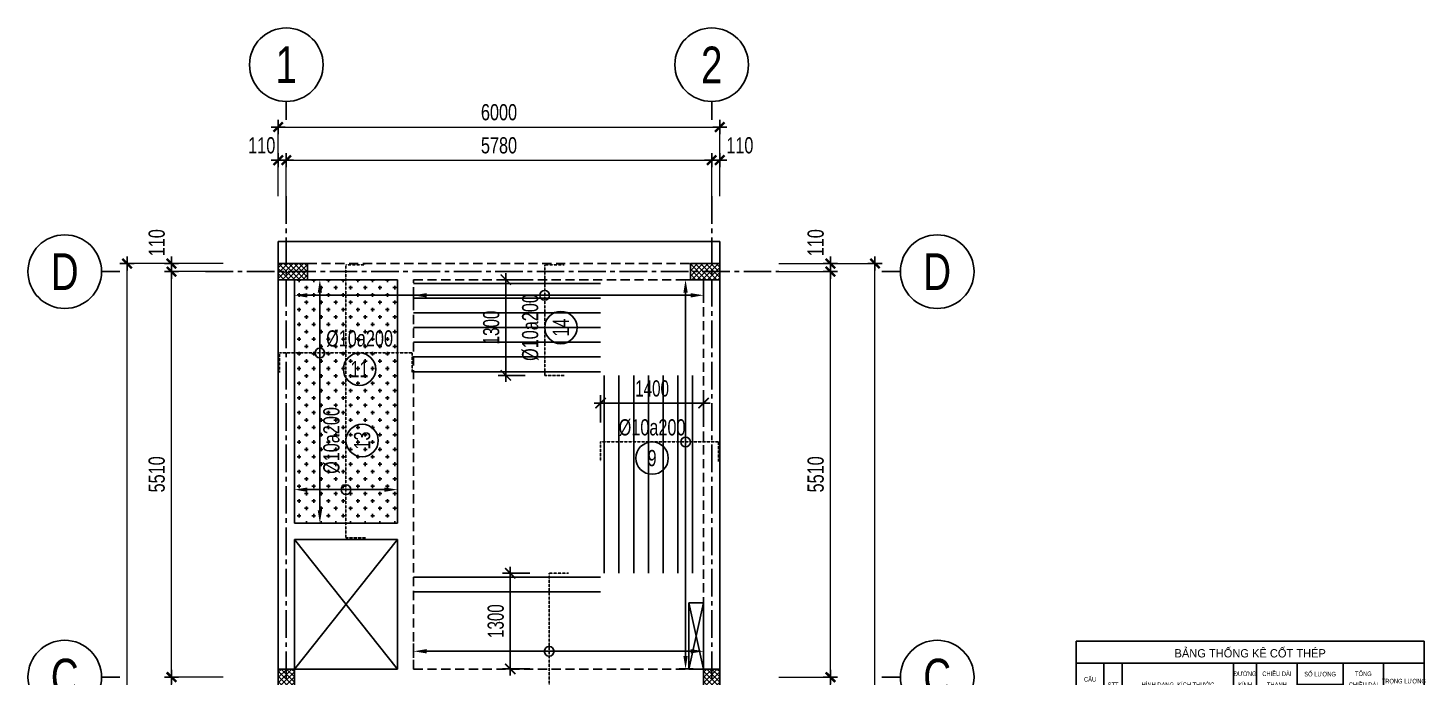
# Model space of a CAD drawing. Header units: inches. Extents: x -3538 to 66114, y -2541134 to 4288.
# Drawn here: x 15742 to 34711, y -2527593 to -2518772 of the extents above; entities that cross this region are included whole.
import ezdxf
from ezdxf.enums import TextEntityAlignment as Align

# ---------------------------------------------------------------- set-up
doc = ezdxf.new("R2010")
doc.units = ezdxf.units.IN
doc.header["$MEASUREMENT"] = 0
for name, pattern in [('HIDDEN', [0.375, 0.25, -0.125]), ('Xref Grid (A1)$0$CENTER2', [1.125, 0.75, -0.125, 0.125, -0.125]), ('Xref Structure Plan 2 (A1)$0$HIDDEN', [0.375, 0.25, -0.125])]:
    doc.linetypes.add(name, pattern=pattern)
doc.layers.get('DEFPOINTS').update_dxf_attribs({"color": 87})
for name, color, linetype in [('KCS_BORDER', 2, 'Continuous'), ('KCS_CHI', 8, 'Continuous'), ('KCS_DIM', 8, 'Continuous'), ('KCS_SOTHEP_CIRCLE', 1, 'Continuous'), ('KCS_SOTHEP_TEXT', 2, 'Continuous'), ('KCS_STEEL_TOP', 4, 'HIDDEN'), ('KCS_TEXT', 7, 'Continuous'), ('KCS_TEXT_TK', 2, 'Continuous'), ('KCS_THONGKE', 5, 'Continuous'), ('Xref Column Plan 1 (A1)$0$$0$09.COLUMN', 4, 'Continuous'), ('Xref Column Plan 1 (A1)$0$10.HATCH', 9, 'Continuous'), ('Xref Grid (A1)$0$01.AXIS', 160, 'Xref Grid (A1)$0$CENTER2'), ('Xref Grid (A1)$0$02.DIM', 8, 'Continuous'), ('Xref Structure Plan 2 (A1)$0$03.BORDER', 3, 'Continuous'), ('Xref Structure Plan 2 (A1)$0$04.HIDDEN', 8, 'Xref Structure Plan 2 (A1)$0$HIDDEN'), ('Xref Structure Plan 2 (A1)$0$10.HATCH', 9, 'Continuous'), ('Xref Structure Plan 2 (A1)$0$11.NOTE', 8, 'Continuous'), ('Xref Structure Plan 2 (A1)$0$13.BEAM', 8, 'Continuous')]:
    doc.layers.add(name, color=color, linetype=linetype)
doc.layers.add('Xref Column Plan 1 (A1)$0$KHUNGTEN', color=7, linetype='Continuous', lineweight=20)
doc.layers.add('Xref Structure Plan 2 (A1)$0$KHUNGTEN', color=7, linetype='Continuous', lineweight=20)
doc.styles.add('KCS_BIGTEXT', font='3t-unicode.shx', dxfattribs={"width": 0.75})
doc.styles.add('KCS_SMTEXT', font='3t-unicode.shx', dxfattribs={"width": 0.7})
doc.styles.add('Xref Grid (A1)$0$BIGTEXT', font='arial.ttf', dxfattribs={"width": 0.8})
doc.styles.add('Xref Grid (A1)$0$SMTEXT', font='3t-unicode.shx', dxfattribs={"width": 0.75})
doc.dimstyles.new('KCS_DIM88', dxfattribs={"dimscale": 88, "dimtxt": 2.5, "dimasz": 1.6, "dimexe": 1.2, "dimexo": 0, "dimgap": 1, "dimtad": 1, "dimdec": 0, "dimzin": 0, "dimdsep": 46, "dimtxsty": 'KCS_SMTEXT', "dimblk": 'ARCHTICK', "dimcen": 0, "dimdle": 1, "dimclrd": 8, "dimclre": 8, "dimclrt": 7, "dimadec": 0, "dimazin": 0, "dimtfac": 1, "dimtdec": 0, "dimtix": 1, "dimtmove": 2, "dimatfit": 3, "dimfxl": 1, "dimtolj": 1, "dimtzin": 0, "dimarcsym": 0})
doc.dimstyles.new('KCS_DIM88_LE', dxfattribs={"dimscale": 88, "dimtxt": 0.001, "dimasz": 2, "dimexe": 1.2, "dimexo": 0, "dimgap": 1, "dimtad": 1, "dimdec": 0, "dimzin": 0, "dimdsep": 46, "dimtxsty": 'KCS_SMTEXT', "dimcen": 0, "dimdle": 1, "dimclrd": 256, "dimclre": 256, "dimclrt": 2, "dimadec": 0, "dimazin": 0, "dimtfac": 1, "dimtdec": 0, "dimtix": 1, "dimtmove": 2, "dimatfit": 3, "dimfxl": 1, "dimtolj": 1, "dimtzin": 0, "dimarcsym": 0})
doc.dimstyles.new('Xref Grid (A1)$0$X1', dxfattribs={"dimtxt": 220, "dimasz": 0.8, "dimexe": 0, "dimexo": 0, "dimgap": 90, "dimtad": 1, "dimdec": 0, "dimzin": 13, "dimdsep": 46, "dimtxsty": 'Xref Grid (A1)$0$SMTEXT', "dimblk1": 'Xref Grid (A1)$0$CHEO', "dimblk2": 'Xref Grid (A1)$0$CHEO', "dimsah": 1, "dimcen": 0, "dimclrd": 256, "dimclre": 256, "dimclrt": 2, "dimadec": 0, "dimazin": 0, "dimtfac": 1, "dimtdec": 0, "dimtix": 1, "dimtmove": 2, "dimatfit": 3, "dimldrblk": 'Xref Grid (A1)$0$CHEO', "dimfxl": 1, "dimtolj": 1, "dimtzin": 13, "dimarcsym": 0})

# ---------------------------------------------------------------- blocks, each defined once
blk = doc.blocks.new('THONGKE_TITLE')
at = {"layer": 'KCS_TEXT_TK'}
for p, q in [((0, -35), (0, 0)), ((0, 0), (189, 0)), ((189, 0), (189, -35)), ((0, -12), (189, -12)), ((15, -35), (15, -12)), ((25, -35), (25, -12)), ((85.5, -12), (85.5, -35)), ((98, -12), (98, -35)), ((120, -12), (120, -35)), ((145, -12), (145, -35)), ((167, -12), (167, -35)), ((120, -23.56), (145, -23.56)), ((132.5, -23.56), (132.5, -35)), ((0, -35), (189, -35))]:
    blk.add_line(p, q, dxfattribs=at)
at = {"layer": 'KCS_TEXT_TK', "color": 4, "style": 'KCS_BIGTEXT'}
blk.add_text('BẢNG THỐNG KÊ CỐT THÉP', height=4.5, dxfattribs=at).set_placement((94.5, -6), align=Align.MIDDLE)
at = {"layer": 'KCS_TEXT_TK', "style": 'KCS_SMTEXT', "width": 0.75}
for s, p in [('CẤU', (7.5, -22.06)), ('STT', (20, -25.01)), ('HÌNH DẠNG, KÍCH THƯỚC', (55.25, -25.01)), ('ĐƯỜNG', (91.75, -19.04)), ('KÍNH', (91.75, -25.01)), ('CHIỀU DÀI', (109, -19.04)), ('THANH', (109, -25.01)), ('SỐ LƯỢNG', (132.5, -19.22)), ('CHIỀU DÀI', (156, -25.01)), ('TỔNG', (156, -19.04)), ('TRỌNG LƯỢNG', (178, -23.03)), ('KIỆN', (7.5, -27.84)), ('(mm)', (91.75, -31.24)), ('(mm)', (109, -31.24)), ('1 CK', (126.25, -30.79)), ('T. BỘ', (138.75, -30.79)), ('(m)', (156, -31.24)), ('(kG)', (178, -28.08))]:
    blk.add_text(s, height=2.5, dxfattribs=at).set_placement(p, align=Align.CENTER)
blk = doc.blocks.new('Xref Grid (A1)$0$CHEO')
at = {"layer": 'Xref Grid (A1)$0$02.DIM'}
for points in [[(-121, 0), (121, 0)], [(0, 121), (0, -121)]]:
    blk.add_lwpolyline(points, dxfattribs=at)
at = {"layer": 'Xref Grid (A1)$0$02.DIM', "const_width": 40}
blk.add_lwpolyline([(80, 80), (-80, -81)], dxfattribs=at)
blk = doc.blocks.new('*D132')
at = {"layer": 'DEFPOINTS', "color": 0, "transparency": 16777216}
for p in [(-1560, 9270), (-859, 9270), (-859, 4500)]:
    blk.add_point(p, dxfattribs=at)
at = {"layer": 'Xref Grid (A1)$0$02.DIM', "lineweight": -2, "transparency": 16777216}
for p, q in [((-859, 9270), (-1560, 9270)), ((-1560, 4501), (-1560, 9269)), ((-859, 4500), (-1560, 4500))]:
    blk.add_line(p, q, dxfattribs=at)
at = {"layer": 'Xref Grid (A1)$0$02.DIM', "lineweight": -2, "transparency": 16777216, "xscale": 0.8, "yscale": 0.8, "zscale": 0.8}
for p, rotation in [((-1560, 9270), 90), ((-1560, 4500), 270)]:
    blk.add_blockref('Xref Grid (A1)$0$CHEO', p, dxfattribs=dict(at, rotation=rotation))
at = {"layer": 'Xref Grid (A1)$0$02.DIM', "color": 2, "transparency": 16777216, "insert": (-1760, 6885), "char_height": 220, "attachment_point": 5, "rotation": 90, "style": 'Xref Grid (A1)$0$SMTEXT'}
blk.add_mtext('\\A1;4770', dxfattribs=at)
blk = doc.blocks.new('*D133')
at = {"layer": 'DEFPOINTS', "color": 0, "transparency": 16777216}
for p in [(-1560, 14780), (-859, 14780), (-859, 9270)]:
    blk.add_point(p, dxfattribs=at)
at = {"layer": 'Xref Grid (A1)$0$02.DIM', "lineweight": -2, "transparency": 16777216}
for p, q in [((-859, 14780), (-1560, 14780)), ((-1560, 9271), (-1560, 14779)), ((-859, 9270), (-1560, 9270))]:
    blk.add_line(p, q, dxfattribs=at)
at = {"layer": 'Xref Grid (A1)$0$02.DIM', "lineweight": -2, "transparency": 16777216, "xscale": 0.8, "yscale": 0.8, "zscale": 0.8}
for p, rotation in [((-1560, 14780), 90), ((-1560, 9270), 270)]:
    blk.add_blockref('Xref Grid (A1)$0$CHEO', p, dxfattribs=dict(at, rotation=rotation))
at = {"layer": 'Xref Grid (A1)$0$02.DIM', "color": 2, "transparency": 16777216, "insert": (-1760, 12025), "char_height": 220, "attachment_point": 5, "rotation": 90, "style": 'Xref Grid (A1)$0$SMTEXT'}
blk.add_mtext('\\A1;5510', dxfattribs=at)
blk = doc.blocks.new('*D135')
at = {"layer": 'DEFPOINTS', "color": 0, "transparency": 16777216}
for p in [(-2163, 14890), (-859, 14890), (-859, -110)]:
    blk.add_point(p, dxfattribs=at)
at = {"layer": 'Xref Grid (A1)$0$02.DIM', "lineweight": -2, "transparency": 16777216}
for p, q in [((-859, 14890), (-2163, 14890)), ((-2163, -110), (-2163, 14889)), ((-859, -110), (-2163, -110))]:
    blk.add_line(p, q, dxfattribs=at)
at = {"layer": 'Xref Grid (A1)$0$02.DIM', "lineweight": -2, "transparency": 16777216, "xscale": 0.8, "yscale": 0.8, "zscale": 0.8}
for p, rotation in [((-2163, 14890), 90), ((-2163, -110), 270)]:
    blk.add_blockref('Xref Grid (A1)$0$CHEO', p, dxfattribs=dict(at, rotation=rotation))
at = {"layer": 'Xref Grid (A1)$0$02.DIM', "color": 2, "transparency": 16777216, "insert": (-2363, 7390), "char_height": 220, "attachment_point": 5, "rotation": 90, "style": 'Xref Grid (A1)$0$SMTEXT'}
blk.add_mtext('\\A1;15000', dxfattribs=at)
blk = doc.blocks.new('*D139')
at = {"layer": 'DEFPOINTS', "color": 0, "transparency": 16777216}
for p in [(-1560, 14890), (-859, 14890), (-859, 14780)]:
    blk.add_point(p, dxfattribs=at)
at = {"layer": 'Xref Grid (A1)$0$02.DIM', "lineweight": -2, "transparency": 16777216}
for p, q in [((-1560, 14891), (-1560, 14892)), ((-859, 14890), (-1560, 14890)), ((-1560, 14780), (-1560, 14890)), ((-859, 14780), (-1560, 14780)), ((-1560, 14779), (-1560, 14778))]:
    blk.add_line(p, q, dxfattribs=at)
at = {"layer": 'Xref Grid (A1)$0$02.DIM', "lineweight": -2, "transparency": 16777216, "xscale": 0.8, "yscale": 0.8, "zscale": 0.8}
for p, rotation in [((-1560, 14890), 270), ((-1560, 14780), 90)]:
    blk.add_blockref('Xref Grid (A1)$0$CHEO', p, dxfattribs=dict(at, rotation=rotation))
at = {"layer": 'Xref Grid (A1)$0$02.DIM', "color": 2, "transparency": 16777216, "insert": (-1760, 15173), "char_height": 220, "attachment_point": 5, "rotation": 90, "style": 'Xref Grid (A1)$0$SMTEXT'}
blk.add_mtext('\\A1;110', dxfattribs=at)
blk = doc.blocks.new('Xref Grid (A1)$0$_Axis name')
at = {"layer": 'Xref Grid (A1)$0$02.DIM'}
blk.add_line((0, 2.5), (0, 0), dxfattribs=at)
blk.add_circle((0, 7.5), 5, dxfattribs=at)
at = {"layer": 'Xref Grid (A1)$0$02.DIM', "style": 'Xref Grid (A1)$0$BIGTEXT', "width": 0.75}
blk.add_attdef('.', text='', height=5, dxfattribs=at).set_placement((0, 7.5), align=Align.MIDDLE)
blk = doc.blocks.new('*D141')
at = {"layer": 'DEFPOINTS', "color": 0, "transparency": 16777216}
for p in [(6693, 9270), (7393, 9270), (6693, 4500)]:
    blk.add_point(p, dxfattribs=at)
at = {"layer": 'Xref Grid (A1)$0$02.DIM', "lineweight": -2, "transparency": 16777216}
for p, q in [((6693, 9270), (7393, 9270)), ((7393, 4501), (7393, 9269)), ((6693, 4500), (7393, 4500))]:
    blk.add_line(p, q, dxfattribs=at)
at = {"layer": 'Xref Grid (A1)$0$02.DIM', "lineweight": -2, "transparency": 16777216, "xscale": 0.8, "yscale": 0.8, "zscale": 0.8}
for p, rotation in [((7393, 9270), 90), ((7393, 4500), 270)]:
    blk.add_blockref('Xref Grid (A1)$0$CHEO', p, dxfattribs=dict(at, rotation=rotation))
at = {"layer": 'Xref Grid (A1)$0$02.DIM', "color": 2, "transparency": 16777216, "insert": (7193, 6885), "char_height": 220, "attachment_point": 5, "rotation": 90, "style": 'Xref Grid (A1)$0$SMTEXT'}
blk.add_mtext('\\A1;4770', dxfattribs=at)
blk = doc.blocks.new('*D142')
at = {"layer": 'DEFPOINTS', "color": 0, "transparency": 16777216}
for p in [(6773, 14780), (7393, 14780), (6693, 9270)]:
    blk.add_point(p, dxfattribs=at)
at = {"layer": 'Xref Grid (A1)$0$02.DIM', "lineweight": -2, "transparency": 16777216}
for p, q in [((6773, 14780), (7393, 14780)), ((7393, 9271), (7393, 14779)), ((6693, 9270), (7393, 9270))]:
    blk.add_line(p, q, dxfattribs=at)
at = {"layer": 'Xref Grid (A1)$0$02.DIM', "lineweight": -2, "transparency": 16777216, "xscale": 0.8, "yscale": 0.8, "zscale": 0.8}
for p, rotation in [((7393, 14780), 90), ((7393, 9270), 270)]:
    blk.add_blockref('Xref Grid (A1)$0$CHEO', p, dxfattribs=dict(at, rotation=rotation))
at = {"layer": 'Xref Grid (A1)$0$02.DIM', "color": 2, "transparency": 16777216, "insert": (7193, 12025), "char_height": 220, "attachment_point": 5, "rotation": 90, "style": 'Xref Grid (A1)$0$SMTEXT'}
blk.add_mtext('\\A1;5510', dxfattribs=at)
blk = doc.blocks.new('*D143')
at = {"layer": 'DEFPOINTS', "color": 0, "transparency": 16777216}
for p in [(6773, 14890), (7997, 14890), (6693, -110)]:
    blk.add_point(p, dxfattribs=at)
at = {"layer": 'Xref Grid (A1)$0$02.DIM', "lineweight": -2, "transparency": 16777216}
for p, q in [((6773, 14890), (7997, 14890)), ((7997, -109), (7997, 14889)), ((6693, -110), (7997, -110))]:
    blk.add_line(p, q, dxfattribs=at)
at = {"layer": 'Xref Grid (A1)$0$02.DIM', "lineweight": -2, "transparency": 16777216, "xscale": 0.8, "yscale": 0.8, "zscale": 0.8}
for p, rotation in [((7997, 14890), 90), ((7997, -110), 270)]:
    blk.add_blockref('Xref Grid (A1)$0$CHEO', p, dxfattribs=dict(at, rotation=rotation))
at = {"layer": 'Xref Grid (A1)$0$02.DIM', "color": 2, "transparency": 16777216, "insert": (7797, 7390), "char_height": 220, "attachment_point": 5, "rotation": 90, "style": 'Xref Grid (A1)$0$SMTEXT'}
blk.add_mtext('\\A1;15000', dxfattribs=at)
blk = doc.blocks.new('*D144')
at = {"layer": 'DEFPOINTS', "color": 0, "transparency": 16777216}
for p in [(6693, 14890), (7393, 14890), (6693, 14780)]:
    blk.add_point(p, dxfattribs=at)
at = {"layer": 'Xref Grid (A1)$0$02.DIM', "lineweight": -2, "transparency": 16777216}
for p, q in [((6693, 14890), (7393, 14890)), ((7393, 14891), (7393, 14892)), ((7393, 14780), (7393, 14890)), ((6693, 14780), (7393, 14780)), ((7393, 14779), (7393, 14778))]:
    blk.add_line(p, q, dxfattribs=at)
at = {"layer": 'Xref Grid (A1)$0$02.DIM', "lineweight": -2, "transparency": 16777216, "xscale": 0.8, "yscale": 0.8, "zscale": 0.8}
for p, rotation in [((7393, 14890), 270), ((7393, 14780), 90)]:
    blk.add_blockref('Xref Grid (A1)$0$CHEO', p, dxfattribs=dict(at, rotation=rotation))
at = {"layer": 'Xref Grid (A1)$0$02.DIM', "color": 2, "transparency": 16777216, "insert": (7193, 15173), "char_height": 220, "attachment_point": 5, "rotation": 90, "style": 'Xref Grid (A1)$0$SMTEXT'}
blk.add_mtext('\\A1;110', dxfattribs=at)
blk = doc.blocks.new('*D145')
at = {"layer": 'DEFPOINTS', "color": 0, "transparency": 16777216}
for p in [(5780, 16295), (0, 15804), (5780, 15804)]:
    blk.add_point(p, dxfattribs=at)
at = {"layer": 'Xref Grid (A1)$0$02.DIM', "lineweight": -2, "transparency": 16777216}
for p, q in [((0, 15804), (0, 16295)), ((1, 16295), (5779, 16295)), ((5780, 15804), (5780, 16295))]:
    blk.add_line(p, q, dxfattribs=at)
at = {"layer": 'Xref Grid (A1)$0$02.DIM', "lineweight": -2, "transparency": 16777216, "xscale": 0.8, "yscale": 0.8, "zscale": 0.8, "rotation": 180}
blk.add_blockref('Xref Grid (A1)$0$CHEO', (0, 16295), dxfattribs=at)
at = {"layer": 'Xref Grid (A1)$0$02.DIM', "lineweight": -2, "transparency": 16777216, "xscale": 0.8, "yscale": 0.8, "zscale": 0.8}
blk.add_blockref('Xref Grid (A1)$0$CHEO', (5780, 16295), dxfattribs=at)
at = {"layer": 'Xref Grid (A1)$0$02.DIM', "color": 2, "transparency": 16777216, "insert": (2890, 16495), "char_height": 220, "attachment_point": 5, "style": 'Xref Grid (A1)$0$SMTEXT'}
blk.add_mtext('\\A1;5780', dxfattribs=at)
blk = doc.blocks.new('*D146')
at = {"layer": 'DEFPOINTS', "color": 0, "transparency": 16777216}
for p in [(-110, 16295), (-110, 15804), (0, 15804)]:
    blk.add_point(p, dxfattribs=at)
at = {"layer": 'Xref Grid (A1)$0$02.DIM', "lineweight": -2, "transparency": 16777216}
for p, q in [((-111, 16295), (-112, 16295)), ((-110, 15804), (-110, 16295)), ((0, 16295), (-110, 16295)), ((0, 15804), (0, 16295)), ((1, 16295), (2, 16295))]:
    blk.add_line(p, q, dxfattribs=at)
at = {"layer": 'Xref Grid (A1)$0$02.DIM', "lineweight": -2, "transparency": 16777216, "xscale": 0.8, "yscale": 0.8, "zscale": 0.8}
blk.add_blockref('Xref Grid (A1)$0$CHEO', (-110, 16295), dxfattribs=at)
at = {"layer": 'Xref Grid (A1)$0$02.DIM', "lineweight": -2, "transparency": 16777216, "xscale": 0.8, "yscale": 0.8, "zscale": 0.8, "rotation": 180}
blk.add_blockref('Xref Grid (A1)$0$CHEO', (0, 16295), dxfattribs=at)
at = {"layer": 'Xref Grid (A1)$0$02.DIM', "color": 2, "transparency": 16777216, "insert": (-333, 16495), "char_height": 220, "attachment_point": 5, "style": 'Xref Grid (A1)$0$SMTEXT'}
blk.add_mtext('\\A1;110', dxfattribs=at)
blk = doc.blocks.new('*D147')
at = {"layer": 'DEFPOINTS', "color": 0, "transparency": 16777216}
for p in [(5890, 16295), (5780, 15804), (5890, 15804)]:
    blk.add_point(p, dxfattribs=at)
at = {"layer": 'Xref Grid (A1)$0$02.DIM', "lineweight": -2, "transparency": 16777216}
for p, q in [((5779, 16295), (5778, 16295)), ((5780, 15804), (5780, 16295)), ((5780, 16295), (5890, 16295)), ((5890, 15804), (5890, 16295)), ((5891, 16295), (5892, 16295))]:
    blk.add_line(p, q, dxfattribs=at)
at = {"layer": 'Xref Grid (A1)$0$02.DIM', "lineweight": -2, "transparency": 16777216, "xscale": 0.8, "yscale": 0.8, "zscale": 0.8}
blk.add_blockref('Xref Grid (A1)$0$CHEO', (5780, 16295), dxfattribs=at)
at = {"layer": 'Xref Grid (A1)$0$02.DIM', "lineweight": -2, "transparency": 16777216, "xscale": 0.8, "yscale": 0.8, "zscale": 0.8, "rotation": 180}
blk.add_blockref('Xref Grid (A1)$0$CHEO', (5890, 16295), dxfattribs=at)
at = {"layer": 'Xref Grid (A1)$0$02.DIM', "color": 2, "transparency": 16777216, "insert": (6162, 16495), "char_height": 220, "attachment_point": 5, "style": 'Xref Grid (A1)$0$SMTEXT'}
blk.add_mtext('\\A1;110', dxfattribs=at)
blk = doc.blocks.new('*D148')
at = {"layer": 'DEFPOINTS', "color": 0, "transparency": 16777216}
for p in [(5890, 16745), (-110, 15804), (5890, 15804)]:
    blk.add_point(p, dxfattribs=at)
at = {"layer": 'Xref Grid (A1)$0$02.DIM', "lineweight": -2, "transparency": 16777216}
for p, q in [((-110, 15804), (-110, 16745)), ((-109, 16745), (5889, 16745)), ((5890, 15804), (5890, 16745))]:
    blk.add_line(p, q, dxfattribs=at)
at = {"layer": 'Xref Grid (A1)$0$02.DIM', "lineweight": -2, "transparency": 16777216, "xscale": 0.8, "yscale": 0.8, "zscale": 0.8, "rotation": 180}
blk.add_blockref('Xref Grid (A1)$0$CHEO', (-110, 16745), dxfattribs=at)
at = {"layer": 'Xref Grid (A1)$0$02.DIM', "lineweight": -2, "transparency": 16777216, "xscale": 0.8, "yscale": 0.8, "zscale": 0.8}
blk.add_blockref('Xref Grid (A1)$0$CHEO', (5890, 16745), dxfattribs=at)
at = {"layer": 'Xref Grid (A1)$0$02.DIM', "color": 2, "transparency": 16777216, "insert": (2890, 16945), "char_height": 220, "attachment_point": 5, "style": 'Xref Grid (A1)$0$SMTEXT'}
blk.add_mtext('\\A1;6000', dxfattribs=at)
blk = doc.blocks.new('*D205')
at = {"layer": 'DEFPOINTS', "color": 0, "transparency": 16777216}
for p in [(19620, -2522193), (19620, -2525503), (19708, -2525503)]:
    blk.add_point(p, dxfattribs=at)
at = {"layer": 'KCS_DIM', "lineweight": -2, "transparency": 16777216}
for p, q in [((19620, -2522193), (19814, -2522193)), ((19708, -2522369), (19708, -2525327)), ((19620, -2525503), (19814, -2525503))]:
    blk.add_line(p, q, dxfattribs=at)
at = {"layer": 'KCS_DIM', "transparency": 16777216}
for points in [[(19679, -2522369), (19737, -2522369), (19708, -2522193)], [(19679, -2525327), (19737, -2525327), (19708, -2525503)]]:
    blk.add_solid(points, dxfattribs=at)
at = {"layer": 'KCS_DIM', "color": 2, "transparency": 16777216, "insert": (19620, -2523848), "char_height": 0.088, "attachment_point": 5, "rotation": 90, "style": 'KCS_SMTEXT'}
blk.add_mtext('\\A1;3310', dxfattribs=at)
blk = doc.blocks.new('_ArchTick')
at = {"color": 0, "linetype": 'ByBlock', "const_width": 0.15}
blk.add_lwpolyline([(-0.5, -0.5), (0.5, 0.5)], dxfattribs=at)
blk = doc.blocks.new('*D206')
at = {"layer": 'DEFPOINTS', "color": 0, "transparency": 16777216}
for p in [(23522, -2523870), (23522, -2524134), (24922, -2524134)]:
    blk.add_point(p, dxfattribs=at)
at = {"layer": 'KCS_DIM', "color": 8, "lineweight": -2, "transparency": 16777216}
for p, q in [((23522, -2524134), (23522, -2523764)), ((24922, -2524134), (24922, -2523764)), ((25010, -2523870), (23434, -2523870))]:
    blk.add_line(p, q, dxfattribs=at)
at = {"layer": 'KCS_DIM', "color": 8, "lineweight": -2, "transparency": 16777216, "xscale": 140.8, "yscale": 140.8, "zscale": 140.8, "rotation": 180}
blk.add_blockref('_ArchTick', (23522, -2523870), dxfattribs=at)
at = {"layer": 'KCS_DIM', "color": 8, "lineweight": -2, "transparency": 16777216, "xscale": 140.8, "yscale": 140.8, "zscale": 140.8}
blk.add_blockref('_ArchTick', (24922, -2523870), dxfattribs=at)
at = {"layer": 'KCS_DIM', "color": 7, "transparency": 16777216, "insert": (24222, -2523672), "char_height": 220, "attachment_point": 5, "style": 'KCS_SMTEXT'}
blk.add_mtext('\\A1;1400', dxfattribs=at)
blk = doc.blocks.new('*D207')
at = {"layer": 'DEFPOINTS', "color": 0, "transparency": 16777216}
for p in [(24589, -2522193), (24589, -2527483), (24677, -2527483)]:
    blk.add_point(p, dxfattribs=at)
at = {"layer": 'KCS_DIM', "lineweight": -2, "transparency": 16777216}
for p, q in [((24589, -2522193), (24782, -2522193)), ((24677, -2522369), (24677, -2527307)), ((24589, -2527483), (24782, -2527483))]:
    blk.add_line(p, q, dxfattribs=at)
at = {"layer": 'KCS_DIM', "transparency": 16777216}
for points in [[(24647, -2522369), (24706, -2522369), (24677, -2522193)], [(24647, -2527307), (24706, -2527307), (24677, -2527483)]]:
    blk.add_solid(points, dxfattribs=at)
at = {"layer": 'KCS_DIM', "color": 2, "transparency": 16777216, "insert": (24589, -2524838), "char_height": 0.088, "attachment_point": 5, "rotation": 90, "style": 'KCS_SMTEXT'}
blk.add_mtext('\\A1;5290', dxfattribs=at)
blk = doc.blocks.new('*D198')
at = {"layer": 'DEFPOINTS', "color": 0, "transparency": 16777216}
for p in [(24922, -2522405), (19362, -2522493), (24922, -2522493)]:
    blk.add_point(p, dxfattribs=at)
at = {"layer": 'KCS_DIM', "lineweight": -2, "transparency": 16777216}
for p, q in [((19362, -2522493), (19362, -2522300)), ((19538, -2522405), (24746, -2522405)), ((24922, -2522493), (24922, -2522300))]:
    blk.add_line(p, q, dxfattribs=at)
at = {"layer": 'KCS_DIM', "transparency": 16777216}
for points in [[(19538, -2522376), (19538, -2522435), (19362, -2522405)], [(24746, -2522376), (24746, -2522435), (24922, -2522405)]]:
    blk.add_solid(points, dxfattribs=at)
at = {"layer": 'KCS_DIM', "color": 2, "transparency": 16777216, "insert": (22142, -2522317), "char_height": 0.088, "attachment_point": 5, "style": 'KCS_SMTEXT'}
blk.add_mtext('\\A1;5560', dxfattribs=at)
blk = doc.blocks.new('*D200')
at = {"layer": 'DEFPOINTS', "color": 0, "transparency": 16777216}
for p in [(22296, -2526183), (22560, -2526183), (22560, -2527483)]:
    blk.add_point(p, dxfattribs=at)
at = {"layer": 'KCS_DIM', "color": 8, "lineweight": -2, "transparency": 16777216}
for p, q in [((22560, -2526183), (22190, -2526183)), ((22296, -2527571), (22296, -2526095)), ((22560, -2527483), (22190, -2527483))]:
    blk.add_line(p, q, dxfattribs=at)
at = {"layer": 'KCS_DIM', "color": 8, "lineweight": -2, "transparency": 16777216, "xscale": 140.8, "yscale": 140.8, "zscale": 140.8}
for p, rotation in [((22296, -2526183), 90), ((22296, -2527483), 270)]:
    blk.add_blockref('_ArchTick', p, dxfattribs=dict(at, rotation=rotation))
at = {"layer": 'KCS_DIM', "color": 7, "transparency": 16777216, "insert": (22098, -2526833), "char_height": 220, "attachment_point": 5, "rotation": 90, "style": 'KCS_SMTEXT'}
blk.add_mtext('\\A1;1300', dxfattribs=at)
blk = doc.blocks.new('*D201')
at = {"layer": 'DEFPOINTS', "color": 0, "transparency": 16777216}
for p in [(20982, -2527331), (24922, -2527243), (24922, -2527331)]:
    blk.add_point(p, dxfattribs=at)
at = {"layer": 'KCS_DIM', "lineweight": -2, "transparency": 16777216}
for p, q in [((20982, -2527331), (20982, -2527137)), ((24922, -2527331), (24922, -2527137)), ((21158, -2527243), (24746, -2527243))]:
    blk.add_line(p, q, dxfattribs=at)
at = {"layer": 'KCS_DIM', "transparency": 16777216}
for points in [[(21158, -2527213), (21158, -2527272), (20982, -2527243)], [(24746, -2527213), (24746, -2527272), (24922, -2527243)]]:
    blk.add_solid(points, dxfattribs=at)
at = {"layer": 'KCS_DIM', "color": 2, "transparency": 16777216, "insert": (22952, -2527155), "char_height": 0.088, "attachment_point": 5, "style": 'KCS_SMTEXT'}
blk.add_mtext('\\A1;3940', dxfattribs=at)
blk = doc.blocks.new('*D188')
at = {"layer": 'DEFPOINTS', "color": 0, "transparency": 16777216}
for p in [(20762, -2525046), (19362, -2525134), (20762, -2525134)]:
    blk.add_point(p, dxfattribs=at)
at = {"layer": 'KCS_DIM', "lineweight": -2, "transparency": 16777216}
for p, q in [((19362, -2525134), (19362, -2524941)), ((19538, -2525046), (20586, -2525046)), ((20762, -2525134), (20762, -2524941))]:
    blk.add_line(p, q, dxfattribs=at)
at = {"layer": 'KCS_DIM', "transparency": 16777216}
for points in [[(19538, -2525017), (19538, -2525076), (19362, -2525046)], [(20586, -2525017), (20586, -2525076), (20762, -2525046)]]:
    blk.add_solid(points, dxfattribs=at)
at = {"layer": 'KCS_DIM', "color": 2, "transparency": 16777216, "insert": (20062, -2524958), "char_height": 0.088, "attachment_point": 5, "style": 'KCS_SMTEXT'}
blk.add_mtext('\\A1;1400', dxfattribs=at)
blk = doc.blocks.new('*D186')
at = {"layer": 'DEFPOINTS', "color": 0, "transparency": 16777216}
for p in [(22499, -2522193), (22235, -2523493), (22499, -2523493)]:
    blk.add_point(p, dxfattribs=at)
at = {"layer": 'KCS_DIM', "color": 8, "lineweight": -2, "transparency": 16777216}
for p, q in [((22499, -2522193), (22129, -2522193)), ((22235, -2522105), (22235, -2523581)), ((22499, -2523493), (22129, -2523493))]:
    blk.add_line(p, q, dxfattribs=at)
at = {"layer": 'KCS_DIM', "color": 8, "lineweight": -2, "transparency": 16777216, "xscale": 140.8, "yscale": 140.8, "zscale": 140.8}
for p, rotation in [((22235, -2522193), 90), ((22235, -2523493), 270)]:
    blk.add_blockref('_ArchTick', p, dxfattribs=dict(at, rotation=rotation))
at = {"layer": 'KCS_DIM', "color": 7, "transparency": 16777216, "insert": (22037, -2522843), "char_height": 220, "attachment_point": 5, "rotation": 90, "style": 'KCS_SMTEXT'}
blk.add_mtext('\\A1;1300', dxfattribs=at)
blk = doc.blocks.new('*D187')
at = {"layer": 'DEFPOINTS', "color": 0, "transparency": 16777216}
for p in [(24922, -2522405), (20982, -2522493), (24922, -2522493)]:
    blk.add_point(p, dxfattribs=at)
at = {"layer": 'KCS_DIM', "lineweight": -2, "transparency": 16777216}
for p, q in [((20982, -2522493), (20982, -2522300)), ((21158, -2522405), (24746, -2522405)), ((24922, -2522493), (24922, -2522300))]:
    blk.add_line(p, q, dxfattribs=at)
at = {"layer": 'KCS_DIM', "transparency": 16777216}
for points in [[(21158, -2522376), (21158, -2522435), (20982, -2522405)], [(24746, -2522376), (24746, -2522435), (24922, -2522405)]]:
    blk.add_solid(points, dxfattribs=at)
at = {"layer": 'KCS_DIM', "color": 2, "transparency": 16777216, "insert": (22952, -2522317), "char_height": 0.088, "attachment_point": 5, "style": 'KCS_SMTEXT'}
blk.add_mtext('\\A1;3940', dxfattribs=at)
blk = doc.blocks.new('Xref Grid (A1)')
at = {"layer": 'Xref Grid (A1)$0$01.AXIS', "ltscale": 500}
for p, q in [((0, 15804.1), (0, -2571.1)), ((5780, 15804.1), (5780, -2571.1)), ((-1098, 14780), (6692.6, 14780))]:
    blk.add_line(p, q, dxfattribs=at)
at = {"xscale": 100, "yscale": 100, "zscale": 100}
for p, values in [((0, 16841.7), {'.': '1'}), ((5780, 16841.7), {'.': '2'})]:
    blk.add_blockref('Xref Grid (A1)$0$_Axis name', p, dxfattribs=at).add_auto_attribs(values)
ref = blk.add_blockref('Xref Grid (A1)$0$_Axis name', (-2260.2, 14780), dxfattribs=dict(xscale=-100.0000000000006, yscale=100.0000000000006, zscale=100, rotation=90))
ref.add_attrib('.', 'D', dxfattribs={"layer": 'Xref Grid (A1)$0$02.DIM', "height": 500, "style": 'Xref Grid (A1)$0$BIGTEXT', "width": 0.75}).set_placement((-3010.2, 14780), align=Align.MIDDLE)
ref = blk.add_blockref('Xref Grid (A1)$0$_Axis name', (8093.6, 14780), dxfattribs=dict(xscale=100, yscale=100, zscale=100, rotation=270))
ref.add_attrib('.', 'D', dxfattribs={"layer": 'Xref Grid (A1)$0$02.DIM', "height": 500, "style": 'Xref Grid (A1)$0$BIGTEXT', "width": 0.75}).set_placement((8843.6, 14780), align=Align.MIDDLE)
ref = blk.add_blockref('Xref Grid (A1)$0$_Axis name', (-2260.2, 9270), dxfattribs=dict(xscale=-100.0000000000006, yscale=100.0000000000006, zscale=100, rotation=90))
ref.add_attrib('.', 'C', dxfattribs={"layer": 'Xref Grid (A1)$0$02.DIM', "height": 500, "style": 'Xref Grid (A1)$0$BIGTEXT', "width": 0.75}).set_placement((-3010.2, 9270), align=Align.MIDDLE)
ref = blk.add_blockref('Xref Grid (A1)$0$_Axis name', (8093.6, 9270), dxfattribs=dict(xscale=100, yscale=100, zscale=100, rotation=270))
ref.add_attrib('.', 'C', dxfattribs={"layer": 'Xref Grid (A1)$0$02.DIM', "height": 500, "style": 'Xref Grid (A1)$0$BIGTEXT', "width": 0.75}).set_placement((8843.6, 9270), align=Align.MIDDLE)
at = {"layer": 'Xref Grid (A1)$0$02.DIM'}
for base, p1, p2, picture, middle in [((5890, 16744.9), (-110, 15804.1), (5890, 15804.1), '*D148', (2890, 16944.9)), ((5780, 16295), (0, 15804.1), (5780, 15804.1), '*D145', (2890, 16495))]:
    dim = blk.add_linear_dim(base=base, p1=p1, p2=p2, dimstyle='Xref Grid (A1)$0$X1', dxfattribs=at)
    dim.commit()
    dim.dimension.update_dxf_attribs({"geometry": picture, "text_midpoint": middle})
for base, p1, p2, picture, middle in [((-110, 16295), (0, 15804.1), (-110, 15804.1), '*D146', (-333.1, 16495)), ((5890, 16295), (5780, 15804.1), (5890, 15804.1), '*D147', (6162, 16495))]:
    dim = blk.add_linear_dim(base=base, p1=p1, p2=p2, dimstyle='Xref Grid (A1)$0$X1', dxfattribs=at)
    dim.commit()
    dim.dimension.update_dxf_attribs({"geometry": picture, "text_midpoint": middle, "dimtype": 128})
for base, p1, p2, picture, middle in [((-1559.7, 14890), (-859.2, 14780), (-859.2, 14890), '*D139', (-1759.7, 15173.5)), ((7393.2, 14890), (6692.6, 14780), (6692.6, 14890), '*D144', (7193.2, 15173.5))]:
    dim = blk.add_linear_dim(base=base, p1=p1, p2=p2, angle=270, dimstyle='Xref Grid (A1)$0$X1', dxfattribs=at)
    dim.commit()
    dim.dimension.update_dxf_attribs({"geometry": picture, "text_midpoint": middle, "dimtype": 128})
for base, p1, p2, angle, picture, middle in [((-2163.4132, 14890), (-859.1619, -110.4772), (-859.1619, 14890), 90, '*D135', (-2363.4132, 7389.7614)), ((7996.9, 14890), (6692.6, -110), (6772.6, 14890), 90, '*D143', (7796.9, 7390)), ((-1559.7, 14780), (-859.2, 9270), (-859.2, 14780), 270, '*D133', (-1759.7, 12025)), ((7393.2, 14780), (6692.6, 9270), (6772.6, 14780), 270, '*D142', (7193.2, 12025)), ((-1559.7, 9270), (-859.2, 4500), (-859.2, 9270), 270, '*D132', (-1759.7, 6885)), ((7393.2, 9270), (6692.6, 4500), (6692.6, 9270), 270, '*D141', (7193.2, 6885))]:
    dim = blk.add_linear_dim(base=base, p1=p1, p2=p2, angle=angle, dimstyle='Xref Grid (A1)$0$X1', dxfattribs=at)
    dim.commit()
    dim.dimension.update_dxf_attribs({"geometry": picture, "text_midpoint": middle})
blk = doc.blocks.new('Xref Column Plan 1 (A1)')
at = {"layer": 'Xref Column Plan 1 (A1)$0$10.HATCH'}
h = blk.add_hatch(dxfattribs=at)
h.set_pattern_fill('ANSI37', color=256, scale=400, angle=90)
h.set_pattern_definition([(135, (-6988.75, 19269.194), (-35.35534, -35.35534), []), (225, (-6988.75, 19269.194), (35.35534, -35.35534), [])])
h.paths.add_polyline_path([(290, 14669), (290, 14889), (-110, 14889), (-110, 14669)])
h = blk.add_hatch(dxfattribs=at)
h.set_pattern_fill('ANSI37', color=256, scale=400, angle=-90)
h.set_pattern_definition([(315, (12768.754, 15569.36), (35.35534, 35.35534), []), (45, (12768.754, 15569.36), (-35.35534, 35.35534), [])])
h.paths.add_polyline_path([(5490, 14669), (5490, 14889), (5890, 14889), (5890, 14669)])
h = blk.add_hatch(dxfattribs=at)
h.set_pattern_fill('ANSI37', color=256, scale=400)
h.set_pattern_definition([(45, (-790.083, 16438.03), (-35.35534, 35.35534), []), (135, (-790.083, 16438.03), (-35.35534, -35.35534), [])])
h.paths.add_polyline_path([(110, 9379), (-110, 9379), (-110, 8979), (110, 8979)])
h = blk.add_hatch(dxfattribs=at)
h.set_pattern_fill('ANSI37', color=256, scale=400)
h.set_pattern_definition([(45, (4989.917, 16438.03), (-35.35534, 35.35534), []), (135, (4989.917, 16438.03), (-35.35534, -35.35534), [])])
h.paths.add_polyline_path([(5890, 9379), (5670, 9379), (5670, 8979), (5890, 8979)])
at = {"layer": 'Xref Column Plan 1 (A1)$0$$0$09.COLUMN'}
for points in [[(290, 14669), (290, 14889), (-110, 14889), (-110, 14669)], [(5490, 14669), (5490, 14889), (5890, 14889), (5890, 14669)], [(110, 9379), (-110, 9379), (-110, 8979), (110, 8979)], [(5890, 9379), (5670, 9379), (5670, 8979), (5890, 8979)]]:
    blk.add_lwpolyline(points, close=True, dxfattribs=at)
at = {"layer": 'Xref Column Plan 1 (A1)$0$KHUNGTEN'}
blk.add_blockref('Xref Grid (A1)', (0, -1), dxfattribs=at)
blk = doc.blocks.new('Xref Structure Plan 2 (A1)')
at = {"layer": 'Xref Structure Plan 2 (A1)$0$10.HATCH', "true_color": 0x636466}
h = blk.add_hatch(dxfattribs=at)
h.set_pattern_fill('CROSS', color=251, scale=400)
h.paths.add_polyline_path([(1510, 14669), (110, 14669), (110, 14589), (110, 11360), (1510, 11360)])
at = {"layer": 'Xref Structure Plan 2 (A1)$0$03.BORDER'}
for p, q in [((-110, 15190), (-110, 9379)), ((-110, 15190), (5890, 15190)), ((5890, 15190), (5890, 9379)), ((110, 14669), (110, 11360)), ((110, 14669), (1510, 14669)), ((1510, 11360), (1510, 14669)), ((110, 11360), (1510, 11360)), ((110, 11140), (110, 9379)), ((110, 11140), (1510, 11140)), ((1510, 11140), (1510, 9379)), ((1510, 9379), (110, 9379))]:
    blk.add_line(p, q, dxfattribs=at)
blk.add_lwpolyline([(5470, 10279), (5670, 10279), (5670, 9379), (5470, 9379)], close=True, dxfattribs=at)
at = {"layer": 'Xref Structure Plan 2 (A1)$0$04.HIDDEN', "ltscale": 500}
for p, q in [((290, 14889), (5490, 14889)), ((1730, 9379), (1730, 14669)), ((1730, 14669), (5490, 14669)), ((5670, 14669), (5670, 9379)), ((1730, 9379), (5670, 9379))]:
    blk.add_line(p, q, dxfattribs=at)
at = {"layer": 'Xref Structure Plan 2 (A1)$0$11.NOTE'}
for p, q in [((110, 11140), (1510, 9379)), ((5470, 10279), (5670, 9379)), ((5470, 9379), (5670, 10279))]:
    blk.add_line(p, q, dxfattribs=at)
at = {"layer": 'Xref Structure Plan 2 (A1)$0$13.BEAM', "ltscale": 500}
blk.add_line((110, 9379), (1510, 11140), dxfattribs=at)
at = {"layer": 'Xref Structure Plan 2 (A1)$0$KHUNGTEN'}
blk.add_blockref('Xref Column Plan 1 (A1)', (0, 0), dxfattribs=at)

msp = doc.modelspace()

# ---------------------------------------------------------------- linework, layer by layer
at = {"layer": 'KCS_BORDER'}
for p, q in [((20982, -2522243.3), (23522, -2522243.3)), ((20982, -2522443.3), (23522, -2522443.3)), ((20982, -2522643.3), (23522, -2522643.3)), ((20982, -2522843.3), (23522, -2522843.3)), ((20982, -2523043.3), (23522, -2523043.3)), ((20982, -2523243.3), (23522, -2523243.3)), ((20982, -2523443.3), (23522, -2523443.3)), ((23572, -2523493.3), (23572, -2526183.3)), ((23772, -2523493.3), (23772, -2526183.3)), ((23972, -2523493.3), (23972, -2526183.3)), ((24172, -2523493.3), (24172, -2526183.3)), ((24372, -2523493.3), (24372, -2526183.3)), ((24572, -2523493.3), (24572, -2526183.3)), ((24772, -2523493.3), (24772, -2526183.3)), ((23522, -2526233.3), (20982, -2526233.3)), ((23522, -2526433.3), (20982, -2526433.3))]:
    msp.add_line(p, q, dxfattribs=at)
at = {"layer": 'KCS_CHI'}
for centre in [(22762.8, -2522405.3), (19707.9, -2523188.9), (24676.7, -2524397.5), (20062, -2525046.2), (22823.9, -2527242.6)]:
    msp.add_circle(centre, 66, dxfattribs=at)
at = {"layer": 'KCS_SOTHEP_CIRCLE'}
for centre in [(22982.8, -2522843.3), (20247.4, -2523408.9), (20282, -2524378.2), (24222, -2524617.5)]:
    msp.add_circle(centre, 220, dxfattribs=at)
at = {"layer": 'KCS_STEEL_TOP'}
for points in [[(20326, -2525702.9), (20062, -2525702.9), (20062, -2521993.3), (20326, -2521993.3)], [(23026.8, -2521993.3), (22762.8, -2521993.3), (22762.8, -2523493.3), (23026.8, -2523493.3)], [(19162, -2523452.9), (19162, -2523188.9), (20962, -2523188.9), (20962, -2523452.9)], [(25122, -2524661.5), (25122, -2524397.5), (23522, -2524397.5), (23522, -2524661.5)], [(23087.9, -2526183.3), (22823.9, -2526183.3), (22823.9, -2529003.3), (23087.9, -2529003.3)]]:
    msp.add_lwpolyline(points, dxfattribs=at)

# ---------------------------------------------------------------- block references
msp.add_blockref('Xref Structure Plan 2 (A1)', (19252, -2536862.6), dxfattribs=at)
at = {"layer": 'KCS_THONGKE', "xscale": 25, "yscale": 25, "zscale": 25}
msp.add_blockref('THONGKE_TITLE', (29985.5, -2527103.8), dxfattribs=at)

# ---------------------------------------------------------------- texts
at = {"layer": 'KCS_SOTHEP_TEXT', "style": 'KCS_SMTEXT', "width": 0.75}
for s, p in [('14', (22982.8, -2522843.3)), ('13', (20282, -2524378.2))]:
    msp.add_text(s, height=220, rotation=90, dxfattribs=at).set_placement(p, align=Align.MIDDLE_CENTER)
for s, p in [('11', (20247.4, -2523408.9)), ('9', (24222, -2524617.5))]:
    msp.add_text(s, height=220, dxfattribs=at).set_placement(p, align=Align.MIDDLE_CENTER)
at = {"layer": 'KCS_TEXT', "style": 'KCS_SMTEXT', "width": 0.75}
for p in [(22674.8, -2522843.3), (19974, -2524378.2)]:
    msp.add_text('%%c10a200', height=220, rotation=90, dxfattribs=at).set_placement(p, align=Align.CENTER)
for p in [(20247.4, -2523100.9), (24222, -2524309.5)]:
    msp.add_text('%%c10a200', height=220, dxfattribs=at).set_placement(p, align=Align.CENTER)

# ---------------------------------------------------------------- dimensions: what is measured, and where the dimension line sits
at = {"layer": 'KCS_DIM'}
for p1, p2, distance, dimstyle, picture, middle in [((19619.9, -2522193.3), (19619.9, -2525502.9), 88, 'KCS_DIM88_LE', '*D205', (19619.9, -2523848.1)), ((22498.8, -2522193.3), (22498.8, -2523493.3), -264, 'KCS_DIM88', '*D186', (22036.8, -2522843.3)), ((24588.7, -2522193.3), (24588.7, -2527483.3), 88, 'KCS_DIM88_LE', '*D207', (24588.6, -2524838.3)), ((19362, -2522493.3), (24922, -2522493.3), 88, 'KCS_DIM88_LE', '*D198', (22142, -2522317.3)), ((20982, -2522493.3), (24922, -2522493.3), 88, 'KCS_DIM88_LE', '*D187', (22952, -2522317.3)), ((24922, -2524133.5), (23522, -2524133.5), -264, 'KCS_DIM88', '*D206', (24222, -2523671.5)), ((19362, -2525134.2), (20762, -2525134.2), 88, 'KCS_DIM88_LE', '*D188', (20062, -2524958.2)), ((22559.9, -2527483.3), (22559.9, -2526183.3), 264, 'KCS_DIM88', '*D200', (22097.9, -2526833.3)), ((20982, -2527330.6), (24922, -2527330.6), 88, 'KCS_DIM88_LE', '*D201', (22952, -2527154.5))]:
    dim = msp.add_aligned_dim(p1=p1, p2=p2, distance=distance, dimstyle=dimstyle, dxfattribs=at)
    dim.commit()
    dim.dimension.update_dxf_attribs({"geometry": picture, "text_midpoint": middle})

doc.saveas('drawing.dxf')
